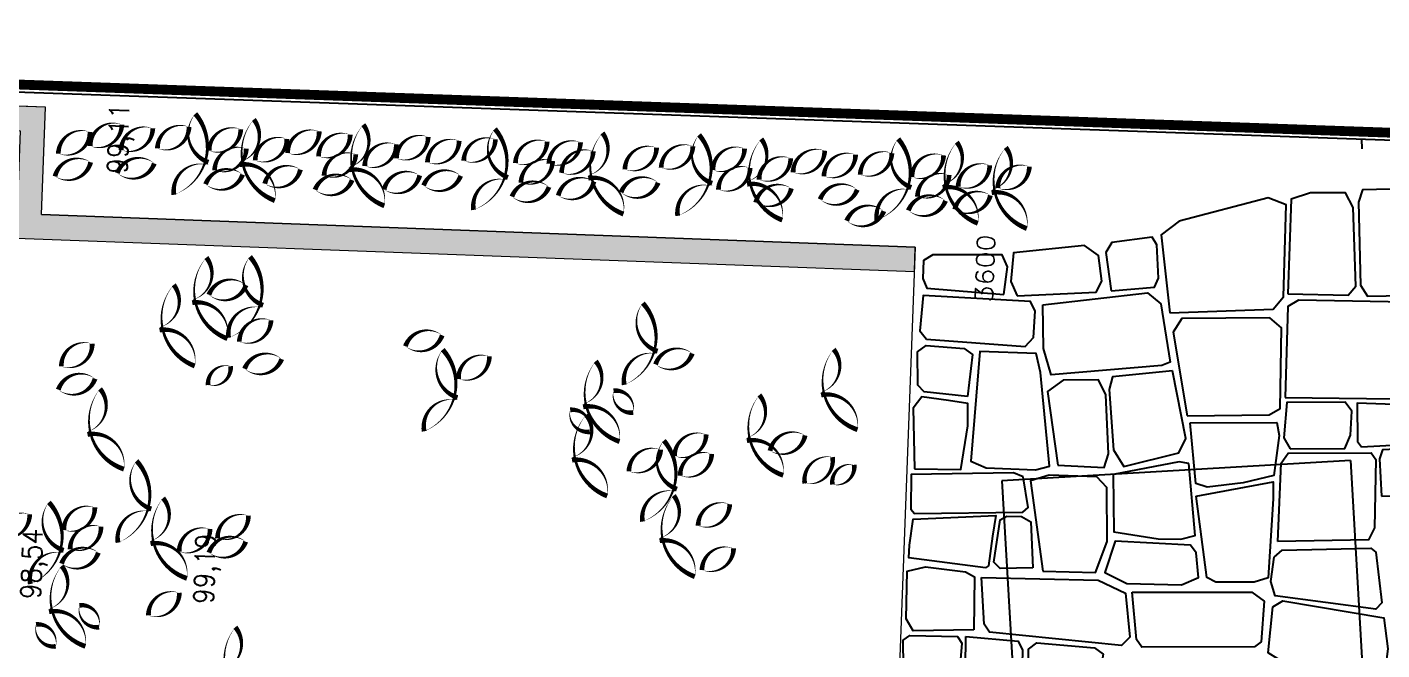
# Model space of a CAD drawing. Header units: metres. Extents: x -442 to 316, y -503 to 125.
# Drawn here: x 108.64 to 122.41, y -455.56 to -449.22 of the extents above; entities that cross this region are included whole.
import ezdxf

# ---------------------------------------------------------------- set-up
doc = ezdxf.new("R2010")
doc.units = ezdxf.units.M
doc.linetypes.add('PUNKT', pattern=[6.35, 0, -6.35])
doc.linetypes.add('ČÁRKOVANÁ', pattern=[19.049999999999997, 12.7, -6.35])
doc.layers.add('FLOATING-WINDOWS', color=2, linetype='Continuous', plot=False)
for name, color, linetype in [('SRAFA', 251, 'Continuous'), ('SRAFY', 3, 'Continuous'), ('SRAFY-TERÉN', 253, 'Continuous'), ('zariz.predmety', 203, 'Continuous')]:
    doc.layers.add(name, color=color, linetype=linetype)
doc.layers.add('Standard', color=7, linetype='Continuous', lineweight=25)
doc.styles.add('SIMPLEX', font='simplex.shx')

msp = doc.modelspace()

# ---------------------------------------------------------------- hatches: boundary and pattern name
at = {"layer": 'SRAFA', "linetype": 'Continuous', "lineweight": 0}
msp.add_hatch(color=253, dxfattribs=at).paths.add_polyline_path([(98.36257238522363, -454.6513050403436), (98.61239773340007, -454.6606482415369), (98.78991855607167, -449.9139666261839), (108.5680826836951, -450.2796595208873), (108.5273463264923, -451.3688980389364), (117.6604229851135, -451.7104653512915), (117.6697661863067, -451.460640003115), (108.7865148758622, -451.1284158919533), (108.8272512330648, -450.039177373904), (98.55022900113458, -449.6533122302431)])

# ---------------------------------------------------------------- linework, layer by layer
at = {"layer": 'FLOATING-WINDOWS', "linetype": 'ByBlock', "lineweight": 25}
for p, q in [((122.0927766601608, -453.630371579597), (118.5487711215568, -453.8365868611455)), ((122.0927766601608, -453.630371579597), (122.3979023228707, -458.874245993241)), ((118.5487711215568, -453.8365868611455), (118.8538967842667, -459.0804612747895))]:
    msp.add_line(p, q, dxfattribs=at)
at = {"layer": 'FLOATING-WINDOWS', "linetype": 'Continuous', "lineweight": 0, "ltscale": 20, "flags": 128}
msp.add_lwpolyline([(98.36257238522363, -454.6513050403436), (98.61239773340007, -454.6606482415369), (98.78991855607167, -449.9139666261839), (108.5680826836951, -450.2796595208873), (108.5273463264923, -451.3688980389364), (117.6604229851135, -451.7104653512915), (117.6697661863067, -451.460640003115), (108.7865148758622, -451.1284158919533), (108.8272512330648, -450.039177373904), (98.55022900113458, -449.6533122302431)], close=True, dxfattribs=at)
at = {"layer": 'SRAFA', "color": 1, "linetype": 'ČÁRKOVANÁ', "lineweight": 0, "ltscale": 0.0075, "const_width": 0.1, "flags": 128}
msp.add_lwpolyline([(93.39234652443128, -449.2758750236324), (128.6968608590598, -450.5156746319968), (127.9230348130468, -472.4720603193387), (92.6245227886537, -471.2079161194972)], close=True, dxfattribs=at)
at = {"layer": 'SRAFY', "linetype": 'Continuous', "lineweight": 0}
for p, q in [((108.8272512330648, -450.0391773739041), (98.55017217978562, -449.6548255938525)), ((108.7865148758622, -451.1284158919533), (108.8272512330647, -450.039177373904)), ((108.7865148758622, -451.1284158919533), (117.6697661863068, -451.4606400031151)), ((117.6697661863068, -451.4606400031151), (117.5071414815423, -455.8090183211701))]:
    msp.add_line(p, q, dxfattribs=at)
at = {"layer": 'SRAFY', "linetype": 'Continuous', "lineweight": 0, "flags": 128}
msp.add_lwpolyline([(98.61239773341455, -454.6606482411498), (98.78991855607167, -449.9139666261839), (108.5680826836951, -450.2796595208872), (108.5273463264926, -451.3688980389364), (117.6604229851135, -451.7104653512915)], dxfattribs=at)
at = {"layer": 'SRAFY', "linetype": 'Continuous', "ltscale": 0.001}
for points in [[(110.3504850014255, -450.1056604028498, 0, 0, 0.5205670505517462), (110.3504850014255, -450.1056604028498, 0, 0.05, 0.5205670505517462), (110.4831495712364, -450.5989628735056, 0, 0.05, 0.5205670505517462), (110.4606746335049, -450.6212921445382, 0, 0.05, 0.5205670505517462), (110.1326078526388, -450.9293820858665, 0, 0.05, 0.5205670505517462), (110.3504850014255, -450.1056604028498, 0.05, 0.05, 0)], [(109.6030137238647, -450.2153550488173, 0, 0, 0.5205670505517462), (109.6030137238647, -450.2153550488173, 0, 0.05, 0.5205670505517462), (109.2814250887759, -450.4341894709438, 0, 0.05, 0.5205670505517462), (109.6030137238647, -450.2153550488173, 0.05, 0.05, 0)], [(109.9173556350691, -450.2548668848247, 0, 0, 0.5205670505517462), (109.9173556350691, -450.2548668848247, 0, 0.05, 0.5205670505517462), (109.5957669999535, -450.4737013069328, 0, 0.05, 0.5205670505517462), (109.9173556350691, -450.2548668848247, 0.05, 0.05, 0)], [(110.2861589896778, -450.2392548036938, 0, 0, 0.5205670505517462), (110.2861589896778, -450.2392548036938, 0, 0.05, 0.5205670505517462), (109.9645703545889, -450.4580892258203, 0, 0.05, 0.5205670505517462), (110.2861589896778, -450.2392548036938, 0.05, 0.05, 0)], [(110.8119001210292, -450.2628396602016, 0, 0, 0.5205670505517462), (110.8119001210292, -450.2628396602016, 0, 0.05, 0.5205670505517462), (110.4903114859384, -450.4816740823427, 0, 0.05, 0.5205670505517462), (110.8119001210292, -450.2628396602016, 0.05, 0.05, 0)], [(111.1582818950956, -450.9885654527215, 0, 0, 0.5205670505517462), (111.1582818950956, -450.9885654527215, 0, 0.05, 0.5205670505517462), (110.8010708583462, -450.62339769562, 0, 0.05, 0.5205670505517462), (110.8097342657692, -450.5929236976286, 0, 0.05, 0.5205670505517462), (110.9449342777535, -450.1636589990819, 0, 0.05, 0.5205670505517462), (111.1582818950956, -450.9885654527215, 0.05, 0.05, 0)], [(112.2713834310796, -451.0412770522065, 0, 0, 0.5205670505517462), (112.2713834310796, -451.0412770522065, 0, 0.05, 0.5205670505517462), (111.9141723943301, -450.6761092951049, 0, 0.05, 0.5205670505517462), (111.9228358017531, -450.6456352971136, 0, 0.05, 0.5205670505517462), (112.0580358137375, -450.2163705985669, 0, 0.05, 0.5205670505517462), (112.2713834310796, -451.0412770522065, 0.05, 0.05, 0)], [(113.3959326884244, -450.2596134853708, 0, 0, 0.5205670505517462), (113.3959326884244, -450.2596134853708, 0, 0.05, 0.5205670505517462), (113.5285972582353, -450.7529159560266, 0, 0.05, 0.5205670505517462), (113.5061223205037, -450.7752452270592, 0, 0.05, 0.5205670505517462), (113.1780555396377, -451.0833351683875, 0, 0.05, 0.5205670505517462), (113.3959326884244, -450.2596134853708, 0.05, 0.05, 0)], [(109.2793109547328, -450.291495499997, 0, 0, 0.5205670505517462), (109.2793109547328, -450.291495499997, 0, 0.05, 0.5205670505517462), (108.957722319644, -450.5103299221236, 0, 0.05, 0.5205670505517462), (109.2793109547328, -450.291495499997, 0.05, 0.05, 0)], [(111.2808444443279, -450.3615189081539, 0, 0, 0.5205670505517462), (111.2808444443279, -450.3615189081539, 0, 0.05, 0.5205670505517462), (110.9592558092391, -450.5803533302804, 0, 0.05, 0.5205670505517462), (111.2808444443279, -450.3615189081539, 0.05, 0.05, 0)], [(111.6103778656072, -450.2855824416375, 0, 0, 0.5205670505517462), (111.6103778656072, -450.2855824416375, 0, 0.05, 0.5205670505517462), (111.2887892305184, -450.504416863764, 0, 0.05, 0.5205670505517462), (111.6103778656072, -450.2855824416375, 0.05, 0.05, 0)], [(111.9248922215486, -450.3186793386096, 0, 0, 0.5205670505517462), (111.9248922215486, -450.3186793386096, 0, 0.05, 0.5205670505517462), (111.6033035864578, -450.5375137607507, 0, 0.05, 0.5205670505517462), (111.9248922215486, -450.3186793386096, 0.05, 0.05, 0)], [(112.3938365448473, -450.4173585865619, 0, 0, 0.5205670505517462), (112.3938365448473, -450.4173585865619, 0, 0.05, 0.5205670505517462), (112.0722479097586, -450.6361930086885, 0, 0.05, 0.5205670505517462), (112.3938365448473, -450.4173585865619, 0.05, 0.05, 0)], [(112.7175393139793, -450.3412181353822, 0, 0, 0.5205670505517462), (112.7175393139793, -450.3412181353822, 0, 0.05, 0.5205670505517462), (112.3959506788905, -450.5600525575087, 0, 0.05, 0.5205670505517462), (112.7175393139793, -450.3412181353822, 0.05, 0.05, 0)], [(113.0318812251837, -450.3807299713895, 0, 0, 0.5205670505517462), (113.0318812251837, -450.3807299713895, 0, 0.05, 0.5205670505517462), (112.7102925900681, -450.5995643934976, 0, 0.05, 0.5205670505517462), (113.0318812251837, -450.3807299713895, 0.05, 0.05, 0)], [(113.4006845797923, -450.3651178902587, 0, 0, 0.5205670505517462), (113.4006845797923, -450.3651178902587, 0, 0.05, 0.5205670505517462), (113.0790959447035, -450.5839523123852, 0, 0.05, 0.5205670505517462), (113.4006845797923, -450.3651178902587, 0.05, 0.05, 0)], [(113.9264257111438, -450.3887027467665, 0, 0, 0.5205670505517462), (113.9264257111438, -450.3887027467665, 0, 0.05, 0.5205670505517462), (113.6048370760529, -450.6075371689076, 0, 0.05, 0.5205670505517462), (113.9264257111438, -450.3887027467665, 0.05, 0.05, 0)], [(114.2660950499389, -450.3953941713637, 0, 0, 0.5205670505517462), (114.2660950499389, -450.3953941713637, 0, 0.05, 0.5205670505517462), (113.9445064148501, -450.6142285934902, 0, 0.05, 0.5205670505517462), (114.2660950499389, -450.3953941713637, 0.05, 0.05, 0)], [(114.7024683156416, -451.1256094847292, 0, 0, 0.5205670505517462), (114.7024683156416, -451.1256094847292, 0, 0.05, 0.5205670505517462), (114.3452572788922, -450.7604417276277, 0, 0.05, 0.5205670505517462), (114.3539206863152, -450.7299677296363, 0, 0.05, 0.5205670505517462), (114.4891206982996, -450.3007030310896, 0, 0.05, 0.5205670505517462), (114.7024683156416, -451.1256094847292, 0.05, 0.05, 0)], [(115.4717522055013, -450.3195450775606, 0, 0, 0.5205670505517462), (115.4717522055013, -450.3195450775606, 0, 0.05, 0.5205670505517462), (115.6044167753123, -450.8128475482163, 0, 0.05, 0.5205670505517462), (115.5819418375807, -450.8351768192491, 0, 0.05, 0.5205670505517462), (115.2538750567146, -451.1432667605773, 0, 0.05, 0.5205670505517462), (115.4717522055013, -450.3195450775606, 0.05, 0.05, 0)], [(116.3169420593905, -451.1868720362485, 0, 0, 0.5205670505517462), (116.3169420593905, -451.1868720362485, 0, 0.05, 0.5205670505517462), (115.9597310226411, -450.821704279147, 0, 0.05, 0.5205670505517462), (115.9683944300641, -450.7912302811556, 0, 0.05, 0.5205670505517462), (116.1035944420484, -450.3619655826089, 0, 0.05, 0.5205670505517462), (116.3169420593905, -451.1868720362485, 0.05, 0.05, 0)], [(117.4961171891591, -450.3610828773138, 0, 0, 0.5205670505517462), (117.4961171891591, -450.3610828773138, 0, 0.05, 0.5205670505517462), (117.6287817589701, -450.8543853479695, 0, 0.05, 0.5205670505517462), (117.6063068212385, -450.8767146190023, 0, 0.05, 0.5205670505517462), (117.2782400403724, -451.1848045603305, 0, 0.05, 0.5205670505517462), (117.4961171891591, -450.3610828773138, 0.05, 0.05, 0)], [(118.3047732373761, -451.2194300451349, 0, 0, 0.5205670505517462), (118.3047732373761, -451.2194300451349, 0, 0.05, 0.5205670505517462), (117.9475622006267, -450.8542622880334, 0, 0.05, 0.5205670505517462), (117.9562256080497, -450.823788290042, 0, 0.05, 0.5205670505517462), (118.0914256200341, -450.3945235914953, 0, 0.05, 0.5205670505517462), (118.3047732373761, -451.2194300451349, 0.05, 0.05, 0)], [(110.8679275203178, -450.4613926766058, 0, 0, 0.5205670505517462), (110.8679275203178, -450.4613926766058, 0, 0.05, 0.5205670505517462), (110.5463388852022, -450.6802270987139, 0, 0.05, 0.5205670505517462), (110.8679275203178, -450.4613926766058, 0.05, 0.05, 0)], [(111.9809196208373, -450.5172323550138, 0, 0, 0.5205670505517462), (111.9809196208373, -450.5172323550138, 0, 0.05, 0.5205670505517462), (111.6593309857217, -450.7360667771219, 0, 0.05, 0.5205670505517462), (111.9809196208373, -450.5172323550138, 0.05, 0.05, 0)], [(114.3953700344425, -450.4873819947188, 0, 0, 0.5205670505517462), (114.3953700344425, -450.4873819947188, 0, 0.05, 0.5205670505517462), (114.0737813993537, -450.7062164168453, 0, 0.05, 0.5205670505517462), (114.3953700344425, -450.4873819947188, 0.05, 0.05, 0)], [(115.0392453669261, -450.4509573642098, 0, 0, 0.5205670505517462), (115.0392453669261, -450.4509573642098, 0, 0.05, 0.5205670505517462), (114.7176567318105, -450.6697917863179, 0, 0.05, 0.5205670505517462), (115.0392453669261, -450.4509573642098, 0.05, 0.05, 0)], [(115.4080487215348, -450.435345283079, 0, 0, 0.5205670505517462), (115.4080487215348, -450.435345283079, 0, 0.05, 0.5205670505517462), (115.0864600864459, -450.6541797052055, 0, 0.05, 0.5205670505517462), (115.4080487215348, -450.435345283079, 0.05, 0.05, 0)], [(115.9337898528862, -450.4589301395869, 0, 0, 0.5205670505517462), (115.9337898528862, -450.4589301395869, 0, 0.05, 0.5205670505517462), (115.6122012177954, -450.6777645617279, 0, 0.05, 0.5205670505517462), (115.9337898528862, -450.4589301395869, 0.05, 0.05, 0)], [(116.4027341761849, -450.5576093875391, 0, 0, 0.5205670505517462), (116.4027341761849, -450.5576093875391, 0, 0.05, 0.5205670505517462), (116.0811455410961, -450.7764438096657, 0, 0.05, 0.5205670505517462), (116.4027341761849, -450.5576093875391, 0.05, 0.05, 0)], [(116.7482451817868, -450.4822318948866, 0, 0, 0.5205670505517462), (116.7482451817868, -450.4822318948866, 0, 0.05, 0.5205670505517462), (116.426656546698, -450.7010663170132, 0, 0.05, 0.5205670505517462), (116.7482451817868, -450.4822318948866, 0.05, 0.05, 0)], [(117.0625870929911, -450.521743730894, 0, 0, 0.5205670505517462), (117.0625870929911, -450.521743730894, 0, 0.05, 0.5205670505517462), (116.7409984578755, -450.740578153002, 0, 0.05, 0.5205670505517462), (117.0625870929911, -450.521743730894, 0.05, 0.05, 0)], [(117.4313904475998, -450.5061316497631, 0, 0, 0.5205670505517462), (117.4313904475998, -450.5061316497631, 0, 0.05, 0.5205670505517462), (117.109801812511, -450.7249660718897, 0, 0.05, 0.5205670505517462), (117.4313904475998, -450.5061316497631, 0.05, 0.05, 0)], [(117.9571315789512, -450.529716506271, 0, 0, 0.5205670505517462), (117.9571315789512, -450.529716506271, 0, 0.05, 0.5205670505517462), (117.6355429438604, -450.7485509284121, 0, 0.05, 0.5205670505517462), (117.9571315789512, -450.529716506271, 0.05, 0.05, 0)], [(118.8029403739135, -451.2728999707814, 0, 0, 0.5205670505517462), (118.8029403739135, -451.2728999707814, 0, 0.05, 0.5205670505517462), (118.445729337164, -450.9077322136799, 0, 0.05, 0.5205670505517462), (118.4543927445871, -450.8772582156885, 0, 0.05, 0.5205670505517462), (118.5895927565714, -450.4479935171418, 0, 0.05, 0.5205670505517462), (118.8029403739135, -451.2728999707814, 0.05, 0.05, 0)], [(108.9240468041053, -450.7416031293385, 0, 0, 0.5205670505517462), (108.9240468041053, -450.7416031293385, 0, 0.05, 0.5205670505517462), (109.2858342164403, -450.5987128828449, 0, 0.05, 0.5205670505517462), (108.9240468041053, -450.7416031293385, 0.05, 0.05, 0)], [(109.933257777548, -450.6110830255228, 0, 0, 0.5205670505517462), (109.933257777548, -450.6110830255228, 0, 0.05, 0.5205670505517462), (109.5566514312895, -450.7084247648547, 0, 0.05, 0.5205670505517462), (109.933257777548, -450.6110830255228, 0.05, 0.05, 0)], [(110.8310549625357, -450.7242918720135, 0, 0, 0.5205670505517462), (110.8310549625357, -450.7242918720135, 0, 0.05, 0.5205670505517462), (110.4544486162792, -450.821633611331, 0, 0.05, 0.5205670505517462), (110.8310549625357, -450.7242918720135, 0.05, 0.05, 0)], [(111.0564626060313, -450.8162054394349, 0, 0, 0.5205670505517462), (111.0564626060313, -450.8162054394349, 0, 0.05, 0.5205670505517462), (111.4182500183664, -450.6733151929413, 0, 0.05, 0.5205670505517462), (111.0564626060313, -450.8162054394349, 0.05, 0.05, 0)], [(113.0477833676626, -450.7369461120877, 0, 0, 0.5205670505517462), (113.0477833676626, -450.7369461120877, 0, 0.05, 0.5205670505517462), (112.671177021404, -450.8342878514196, 0, 0.05, 0.5205670505517462), (113.0477833676626, -450.7369461120877, 0.05, 0.05, 0)], [(113.9824531104324, -450.5872557631707, 0, 0, 0.5205670505517462), (113.9824531104324, -450.5872557631707, 0, 0.05, 0.5205670505517462), (113.6608644753168, -450.8060901852788, 0, 0.05, 0.5205670505517462), (113.9824531104324, -450.5872557631707, 0.05, 0.05, 0)], [(115.9898172521748, -450.657483155991, 0, 0, 0.5205670505517462), (115.9898172521748, -450.657483155991, 0, 0.05, 0.5205670505517462), (115.6682286170592, -450.8763175780991, 0, 0.05, 0.5205670505517462), (115.9898172521748, -450.657483155991, 0.05, 0.05, 0)], [(118.4260759022499, -450.6283957542233, 0, 0, 0.5205670505517462), (118.4260759022499, -450.6283957542233, 0, 0.05, 0.5205670505517462), (118.1044872671611, -450.8472301763499, 0, 0.05, 0.5205670505517462), (118.4260759022499, -450.6283957542233, 0.05, 0.05, 0)], [(118.8289020808717, -450.6424885795838, 0, 0, 0.5205670505517462), (118.8289020808717, -450.6424885795838, 0, 0.05, 0.5205670505517462), (118.507313445783, -450.8613230017103, 0, 0.05, 0.5205670505517462), (118.8289020808717, -450.6424885795838, 0.05, 0.05, 0)], [(111.9440470630551, -450.7801315504215, 0, 0, 0.5205670505517462), (111.9440470630551, -450.7801315504215, 0, 0.05, 0.5205670505517462), (111.5674407167986, -450.8774732897389, 0, 0.05, 0.5205670505517462), (111.9440470630551, -450.7801315504215, 0.05, 0.05, 0)], [(112.2690737805283, -450.8755302791525, 0, 0, 0.5205670505517462), (112.2690737805283, -450.8755302791525, 0, 0.05, 0.5205670505517462), (112.6308611928633, -450.732640032659, 0, 0.05, 0.5205670505517462), (112.2690737805283, -450.8755302791525, 0.05, 0.05, 0)], [(113.9455805526503, -450.8501549585784, 0, 0, 0.5205670505517462), (113.9455805526503, -450.8501549585784, 0, 0.05, 0.5205670505517462), (113.5689742063938, -450.9474966978959, 0, 0.05, 0.5205670505517462), (113.9455805526503, -450.8501549585784, 0.05, 0.05, 0)], [(114.040105883815, -450.9374896240603, 0, 0, 0.5205670505517462), (114.040105883815, -450.9374896240603, 0, 0.05, 0.5205670505517462), (114.4018932961501, -450.7945993775667, 0, 0.05, 0.5205670505517462), (114.040105883815, -450.9374896240603, 0.05, 0.05, 0)], [(115.055147509405, -450.807173504908, 0, 0, 0.5205670505517462), (115.055147509405, -450.807173504908, 0, 0.05, 0.5205670505517462), (114.6785411631465, -450.9045152442399, 0, 0.05, 0.5205670505517462), (115.055147509405, -450.807173504908, 0.05, 0.05, 0)], [(118.0131589782398, -450.7282695226752, 0, 0, 0.5205670505517462), (118.0131589782398, -450.7282695226752, 0, 0.05, 0.5205670505517462), (117.6915703431243, -450.9471039447833, 0, 0.05, 0.5205670505517462), (118.0131589782398, -450.7282695226752, 0.05, 0.05, 0)], [(116.0474700255575, -451.0077170168805, 0, 0, 0.5205670505517462), (116.0474700255575, -451.0077170168805, 0, 0.05, 0.5205670505517462), (116.4092574378925, -450.864826770387, 0, 0.05, 0.5205670505517462), (116.0474700255575, -451.0077170168805, 0.05, 0.05, 0)], [(117.07848923547, -450.8779598715922, 0, 0, 0.5205670505517462), (117.07848923547, -450.8779598715922, 0, 0.05, 0.5205670505517462), (116.7018828892115, -450.975301610924, 0, 0.05, 0.5205670505517462), (117.07848923547, -450.8779598715922, 0.05, 0.05, 0)], [(117.9762864204577, -450.9911687180829, 0, 0, 0.5205670505517462), (117.9762864204577, -450.9911687180829, 0, 0.05, 0.5205670505517462), (117.5996800742012, -451.0885104574003, 0, 0.05, 0.5205670505517462), (117.9762864204577, -450.9911687180829, 0.05, 0.05, 0)], [(118.0708117516225, -451.0785033835647, 0, 0, 0.5205670505517462), (118.0708117516225, -451.0785033835647, 0, 0.05, 0.5205670505517462), (118.4325991639575, -450.9356131370712, 0, 0.05, 0.5205670505517462), (118.0708117516225, -451.0785033835647, 0.05, 0.05, 0)], [(117.3491393004271, -451.0958362305965, 0, 0, 0.5205670505517462), (117.3491393004271, -451.0958362305965, 0, 0.05, 0.5205670505517462), (116.9725329541706, -451.1931779699139, 0, 0.05, 0.5205670505517462), (117.3491393004271, -451.0958362305965, 0.05, 0.05, 0)]]:
    msp.add_lwpolyline(points, format="xyseb", close=True, dxfattribs=at)
at = {"layer": 'SRAFY-TERÉN'}
for points in [[(121.4580424879609, -451.9351962673472), (122.0711060574167, -451.951324319577), (122.1467657807721, -451.8591658623632), (122.1196692083745, -451.0597016643935), (122.0437466925855, -450.9079115169959), (121.6873845628756, -450.9110090997497), (121.4900697590751, -450.9725669336244), (121.4580424879609, -451.9351962673472)], [(122.9306756110063, -450.8610883243389), (122.2142032188226, -450.8786799593586), (122.1760938618022, -451.0037862142681), (122.1961036624097, -451.8497657083196), (122.2675567640617, -451.9596633044939), (122.8375891859987, -451.951521946216), (122.9328915302585, -451.8558720850474), (122.9306756110063, -450.8610883243389)], [(120.2571985724585, -452.1306098140619), (121.30862271876, -452.0939004829534), (121.4112253477506, -451.9671988941611), (121.4413061212754, -451.0330070027078), (121.2554997552786, -450.9599960132771), (120.3518058776221, -451.1991702204764), (120.1677560428165, -451.3361121368953), (120.2571985724585, -452.1306098140619)], [(118.7066502464295, -451.9566215727468), (119.5083186094416, -451.9188390827824), (119.5665939451796, -451.8064883385466), (119.5312439087152, -451.5461381549806), (119.3895453375503, -451.4446583079634), (118.6685637017313, -451.5208292040245), (118.641527668346, -451.8107544322711), (118.7066502464295, -451.9566215727468)], [(119.6591061412958, -451.9064676194484), (120.099875513356, -451.8689884791493), (120.1435836854507, -451.7783637765028), (120.12467153843, -451.4398622817766), (120.0780147461455, -451.361809783936), (119.6691208543157, -451.4141593620982), (119.6058301917892, -451.5148930969492), (119.6591061412958, -451.9064676194484)], [(118.5689314216997, -451.9440923302536), (118.6051544635379, -451.6633479199212), (118.5517029278999, -451.5407697699746), (117.8468220412292, -451.5398239461252), (117.7526996428086, -451.5987459657727), (117.7464723504144, -451.7797099289708), (117.787562790327, -451.8780635516921), (118.5689314216997, -451.9440923302536)], [(117.7820017055301, -452.3966559013422), (118.7853988944098, -452.4729197348925), (118.8724989968559, -452.3810118911701), (118.8894357465138, -452.1140881414643), (118.841046305809, -452.0157978624145), (117.7497561830723, -451.9521506280598), (117.7147027974406, -452.311768948048), (117.7820017055301, -452.3966559013422)], [(118.9663671180019, -452.0476329362084), (120.0287344836311, -451.927843983548), (120.1673374490069, -452.0380208347551), (120.2590609166459, -452.6317284921265), (120.1750987080435, -452.6640032135883), (119.04964336783, -452.7612412482538), (118.9741417653463, -452.4917042901313), (118.9663671180019, -452.0476329362084)], [(121.4311441234158, -452.9920691850758), (122.8043034924261, -453.0087776943027), (122.9177428993858, -452.9477118836755), (122.9436540937668, -452.1300375121891), (122.843974952882, -452.0232673635373), (121.5665524822846, -452.0006552171793), (121.4579957198157, -452.0660809533301), (121.4311441234158, -452.9920691850758)], [(120.4330129695131, -453.1783728402694), (121.267348822759, -453.1659024321138), (121.3785837979344, -453.1009077202007), (121.3935715961265, -452.2812200422615), (121.2725391475858, -452.1796075992427), (120.3779819238998, -452.1882775959124), (120.2908276223807, -452.3254949958575), (120.4330129695131, -453.1783728402694)], [(118.2008289807758, -452.9813803701066), (117.7599021406867, -452.9316048914884), (117.694541461209, -452.8667684893139), (117.692272954042, -452.5268088372666), (117.7784273735136, -452.4617641771372), (118.1650723496089, -452.4913235194041), (118.2524217339634, -452.5540466326247), (118.2008289807758, -452.9813803701066)], [(118.9410825336235, -452.7378009170533), (118.8967836163985, -452.5418180535123), (118.3251120692767, -452.5218181932632), (118.2348581564413, -453.6387635355292), (118.390390458522, -453.7055508249588), (118.8910151869067, -453.7276225198445), (119.0345298462906, -453.6893883026229), (118.9410825336235, -452.7378009170533)], [(120.2842511303702, -452.7189360417798), (119.6739491085245, -452.7818688867121), (119.6397615945216, -452.9105295569684), (119.6830196173082, -453.5220109687686), (119.7904094493874, -453.6910161209327), (120.348684271868, -453.554696450738), (120.419807485157, -453.4083739736843), (120.2842511303702, -452.7189360417798)], [(119.1169694531545, -453.680418498798), (119.5898911625586, -453.7023049330217), (119.6336817356705, -453.5622291762511), (119.6065851632729, -452.9628905917471), (119.530662647484, -452.8111004443494), (119.1743005177741, -452.8141980271032), (119.0147810563062, -452.9288143173012), (119.1169694531545, -453.680418498798)], [(117.6608839909429, -453.7170273324192), (118.1340420083626, -453.7223229531469), (118.2043232115121, -453.2802635870343), (118.2025492596167, -453.0525789907564), (118.0073917228985, -453.022843921337), (117.73734551766, -452.9846952851344), (117.6472905920469, -453.0977648004571), (117.6608839909429, -453.7170273324192)], [(121.4816670823548, -453.5133237434998), (122.0350745422675, -453.5092408917053), (122.0921606308898, -453.3727682409026), (122.1074188619553, -453.1305344211893), (122.0399339752398, -453.038199229876), (121.4469918434111, -453.0427704199592), (121.4151672342587, -453.3997213638841), (121.4816670823548, -453.5133237434998)], [(122.2062637694435, -453.4933949586632), (122.8271687978795, -453.4567466737569), (122.8681978233813, -453.376669218906), (122.8797997639342, -453.150314781189), (122.8234767403998, -453.0710640419398), (122.1609565722006, -453.0466713979627), (122.1640722214802, -453.438849290278), (122.2062637694435, -453.4933949586632)], [(120.4627155509874, -453.2485500682093), (121.3435327394272, -453.244104488728), (121.3693737846024, -453.3770587247839), (121.315047381189, -453.7843880343395), (121.0013173595712, -453.8592778784731), (120.6373528471783, -453.9032880282165), (120.5224057361002, -453.8646417671796), (120.4627155509874, -453.2485500682093)], [(122.4092597893355, -453.9950171947523), (122.8508089816551, -453.9788934387539), (122.8945171537498, -453.8882687361074), (122.8712978832791, -453.5778531373439), (122.8294589552126, -453.5009749580746), (122.4200543226148, -453.5240643217028), (122.388704076076, -453.6137424213903), (122.4092597893355, -453.9950171947523)], [(120.4516771819717, -453.6617813464893), (120.353234009071, -453.6436775168784), (119.6825461001568, -453.7736723289594), (119.6884491268402, -454.3573855529255), (120.1370641563269, -454.4274015003803), (120.3699284630099, -454.4313101972512), (120.513443122394, -454.3930759800295), (120.4516771819717, -453.6617813464893)], [(121.355989909675, -454.4558715609746), (121.3879203102344, -453.6578145180436), (121.4615716352937, -453.5572264356023), (122.302816814833, -453.5546674229628), (122.3518525326626, -453.6216372593351), (122.3381465659296, -454.316178018058), (122.2780587566543, -454.4390484835235), (121.355989909675, -454.4558715609746)], [(118.7648367550156, -453.797649723181), (118.6687791842437, -453.7577191561643), (117.6276169041111, -453.773411592216), (117.6242705688446, -454.1255137878429), (117.6615915485631, -454.1696643998127), (118.7625738125898, -454.1558098167255), (118.8167246433491, -454.1079264490547), (118.7648367550156, -453.797649723181)], [(118.9675813278241, -454.7578411555467), (119.5016533788876, -454.7703731406698), (119.6205102179201, -454.4551403475198), (119.6183374249526, -453.9052357455937), (119.5155095374303, -453.798432085536), (119.0317728838344, -453.7806701231844), (118.8411861115407, -453.838238281458), (118.9675813278241, -454.7578411555467)], [(120.5256684286582, -453.9947528328632), (121.3074303894854, -453.8493992878269), (121.3062017180036, -454.020394530567), (121.2551494253309, -454.82517074395), (121.1132551074073, -454.8676822033452), (120.725449279249, -454.8677693047592), (120.6328372945028, -454.8223789803744), (120.5256684286582, -453.9947528328632)], [(118.383909088208, -454.7231041077627), (117.602946538364, -454.6217119346505), (117.6113178483792, -454.4914941197112), (117.6493390024941, -454.2272998078798), (118.4868407426777, -454.1907369187466), (118.4528874426362, -454.4019691627378), (118.4149233151685, -454.703159375454), (118.383909088208, -454.7231041077627)], [(118.8648266189848, -454.7240750930727), (118.5338109693002, -454.7302936761805), (118.4684502898226, -454.665457274006), (118.5307417562142, -454.2336854564565), (118.6004642432015, -454.1971510262279), (118.7507163665587, -454.2023656585854), (118.8425748286504, -454.2550042177494), (118.8648266189848, -454.7240750930727)], [(119.8214337235358, -454.880961627219), (120.374973447183, -454.8960686777787), (120.5472246390925, -454.8205634140536), (120.5252018270023, -454.5717730232856), (120.4688788034679, -454.4925222840365), (119.7001324924149, -454.4530923057213), (119.5967821218378, -454.7694538298692), (119.8214337235358, -454.880961627219)], [(118.265148181906, -455.3544935690634), (117.6481601827272, -455.3627181269037), (117.5763154037727, -455.2419997562092), (117.587016400762, -454.7576025434034), (117.7726272438479, -454.7127626124681), (118.1793109517173, -454.7619434874294), (118.2711694138089, -454.8145820465934), (118.265148181906, -455.3544935690634)], [(118.3432400214431, -454.8202129912733), (119.5296372950938, -454.846611249493), (119.808049410924, -454.9796898848454), (119.8511047766542, -455.426741148475), (119.7646787140111, -455.512305472552), (118.4251648005412, -455.3770263693831), (118.3704841729809, -455.2967068510402), (118.3432400214431, -454.8202129912733)], [(119.8753231321662, -454.9702678821329), (121.0903373597339, -454.9700769155663), (121.215165072447, -455.0603114705701), (121.1856384777519, -455.4761845036771), (121.1185569514558, -455.5255563367274), (119.9732493629324, -455.5303106629718), (119.9185687353721, -455.4499911446288), (119.8753231321662, -454.9702678821329)], [(121.3046066010102, -455.1176424846321), (121.4063549971111, -455.0570774431676), (122.4311027401104, -455.2315261200001), (122.4735615346167, -455.545239216656), (122.4510616027574, -455.7308760411212), (121.4519882528025, -455.7099821745596), (121.2557601896165, -455.5858179927902), (121.3046066010102, -455.1176424846321)], [(118.11581936229, -455.8170732264368), (117.6046457643765, -455.8142405779454), (117.5500746612709, -455.7266694078389), (117.546512960128, -455.4593303438792), (117.6140528426872, -455.410718486932), (118.0975174282089, -455.4200656541229), (118.1432722634113, -455.4877585062673), (118.11581936229, -455.8170732264368)], [(118.1837979745906, -455.4197735103958), (118.7150417878775, -455.4699509172302), (118.7579710918358, -455.5601854722341), (118.740476325087, -456.4161775021093), (118.6733947987909, -456.4655493351597), (118.2563242322294, -456.4300638018753), (118.173335272435, -456.3626931670772), (118.1837979745906, -455.4197735103958)], [(119.5068116137663, -456.0252459120942), (118.8874375758068, -455.9549487687227), (118.8220768963291, -455.8901123665482), (118.8198083891621, -455.5501527145009), (118.9059628086337, -455.4851080543715), (119.4921563242176, -455.5364292401549), (119.5795057085722, -455.5991523533755), (119.5068116137663, -456.0252459120942)]]:
    msp.add_lwpolyline(points, dxfattribs=at)
msp.add_lwpolyline([(121.3163083800846, -454.6139484893547), (121.3999987661809, -454.5438213163166), (122.2996797985211, -454.5241380384996), (122.3526591986001, -454.5639825131839), (122.4117843118148, -455.0776871188746), (122.3509927968336, -455.1444239933978), (121.3292461653286, -455.0077854659462), (121.2826784245258, -454.8608338210549)], close=True, dxfattribs=at)
at = {"layer": 'Standard', "color": 7, "linetype": 'ByBlock', "lineweight": 25}
msp.add_line((93.47468530003448, -449.3571705658989), (123.2764530624728, -450.3997818231269), dxfattribs=at)
at = {"layer": 'Standard', "color": 7, "linetype": 'PUNKT', "lineweight": 25}
msp.add_line((122.2071072708628, -450.3623708893497), (122.3255239014434, -453.630371579597), dxfattribs=at)
at = {"layer": 'zariz.predmety', "color": 253, "linetype": 'Continuous', "ltscale": 0.001}
for points in [[(110.6759088052491, -452.3922036281437, 0, 0, 0.5205670505517462), (110.6759088052491, -452.3922036281437, 0, 0.05, 0.5205670505517462), (110.3186977684996, -452.0270358710422, 0, 0.05, 0.5205670505517462), (110.3273611759226, -451.9965618730509, 0, 0.05, 0.5205670505517462), (110.462561187907, -451.5672971745041, 0, 0.05, 0.5205670505517462), (110.6759088052491, -452.3922036281437, 0.05, 0.05, 0)], [(110.9064195646063, -451.5591574064047, 0, 0, 0.5205670505517462), (110.9064195646063, -451.5591574064047, 0, 0.05, 0.5205670505517462), (111.0390841344193, -452.0524598770461, 0, 0.05, 0.5205670505517462), (111.0166091966609, -452.0747891480602, 0, 0.05, 0.5205670505517462), (110.6885424158072, -452.382879089405, 0, 0.05, 0.5205670505517462), (110.9064195646063, -451.5591574064047, 0.05, 0.05, 0)], [(110.3438643954491, -452.6700712680307, 0, 0, 0.5205670505517462), (110.3438643954491, -452.6700712680307, 0, 0.05, 0.5205670505517462), (109.9866533586997, -452.3049035109291, 0, 0.05, 0.5205670505517462), (109.9953167661227, -452.2744295129377, 0, 0.05, 0.5205670505517462), (110.130516778107, -451.845164814391, 0, 0.05, 0.5205670505517462), (110.3438643954491, -452.6700712680307, 0.05, 0.05, 0)], [(110.8651187592596, -451.8483321105452, 0, 0, 0.5205670505517462), (110.8651187592596, -451.8483321105452, 0, 0.05, 0.5205670505517462), (110.4885124130011, -451.9456738498771, 0, 0.05, 0.5205670505517462), (110.8651187592596, -451.8483321105452, 0.05, 0.05, 0)], [(114.899852050578, -452.0312128427171, 0, 0, 0.5205670505517462), (114.899852050578, -452.0312128427171, 0, 0.05, 0.5205670505517462), (115.0496830837402, -452.5195752871575, 0, 0.05, 0.5205670505517462), (115.0280025966373, -452.5426767081066, 0, 0.05, 0.5205670505517462), (114.7109082984182, -452.8620486397041, 0, 0.05, 0.5205670505517462), (114.899852050578, -452.0312128427171, 0.05, 0.05, 0)], [(111.1192001408562, -452.2051266818039, 0, 0, 0.5205670505517462), (111.1192001408562, -452.2051266818039, 0, 0.05, 0.5205670505517462), (110.7976115057406, -452.423961103912, 0, 0.05, 0.5205670505517462), (111.1192001408562, -452.2051266818039, 0.05, 0.05, 0)], [(112.8591484462839, -452.3589418970474, 0, 0, 0.5205670505517462), (112.8591484462839, -452.3589418970474, 0, 0.05, 0.5205670505517462), (112.4861757676843, -452.469391592731, 0, 0.05, 0.5205670505517462), (112.8591484462839, -452.3589418970474, 0.05, 0.05, 0)], [(109.3019394915268, -452.4448181149439, 0, 0, 0.5205670505517462), (109.3019394915268, -452.4448181149439, 0, 0.05, 0.5205670505517462), (108.988198693847, -452.6747626004314, 0, 0.05, 0.5205670505517462), (109.3019394915268, -452.4448181149439, 0.05, 0.05, 0)], [(111.2279798645729, -452.6006806814061, 0, 0, 0.5205670505517462), (111.2279798645729, -452.6006806814061, 0, 0.05, 0.5205670505517462), (110.8513735183164, -452.6980224207236, 0, 0.05, 0.5205670505517462), (111.2279798645729, -452.6006806814061, 0.05, 0.05, 0)], [(112.8654108029863, -452.5035397785451, 0, 0, 0.5205670505517462), (112.8654108029863, -452.5035397785451, 0, 0.05, 0.5205670505517462), (113.0152418361502, -452.991902222971, 0, 0.05, 0.5205670505517462), (112.9935613490198, -453.0150036439025, 0, 0.05, 0.5205670505517462), (112.6764670508136, -453.334375575516, 0, 0.05, 0.5205670505517462), (112.8654108029863, -452.5035397785451, 0.05, 0.05, 0)], [(113.3390657318883, -452.5721541516759, 0, 0, 0.5205670505517462), (113.3390657318883, -452.5721541516759, 0, 0.05, 0.5205670505517462), (113.0253249342359, -452.8020986371809, 0, 0.05, 0.5205670505517462), (113.3390657318883, -452.5721541516759, 0.05, 0.05, 0)], [(115.4017577014297, -452.5434176504256, 0, 0, 0.5205670505517462), (115.4017577014297, -452.5434176504256, 0, 0.05, 0.5205670505517462), (115.0287850228317, -452.6538673460947, 0, 0.05, 0.5205670505517462), (115.4017577014297, -452.5434176504256, 0.05, 0.05, 0)], [(117.0814245418703, -453.318045214811, 0, 0, 0.5205670505517462), (117.0814245418703, -453.318045214811, 0, 0.05, 0.5205670505517462), (116.711664368373, -452.965590069158, 0, 0.05, 0.5205670505517462), (116.7192570015955, -452.9348318003103, 0, 0.05, 0.5205670505517462), (116.8393657591955, -452.5011024941679, 0, 0.05, 0.5205670505517462), (117.0814245418703, -453.318045214811, 0.05, 0.05, 0)], [(109.3302864705796, -452.8002604672429, 0, 0, 0.5205670505517462), (109.3302864705796, -452.8002604672429, 0, 0.05, 0.5205670505517462), (108.95731379198, -452.9107101629265, 0, 0.05, 0.5205670505517462), (109.3302864705796, -452.8002604672429, 0.05, 0.05, 0)], [(110.7091610359962, -452.672240431315, 0, 0, 0.5205670505517462), (110.7091610359962, -452.672240431315, 0, 0.05, 0.5205670505517462), (110.4800215267209, -452.8640558067138, 0, 0.05, 0.5205670505517462), (110.7091610359962, -452.672240431315, 0.05, 0.05, 0)], [(114.6626874436268, -453.4387896230443, 0, 0, 0.5205670505517462), (114.6626874436268, -453.4387896230443, 0, 0.05, 0.5205670505517462), (114.2929272701295, -453.0863344773913, 0, 0.05, 0.5205670505517462), (114.300519903352, -453.0555762085436, 0, 0.05, 0.5205670505517462), (114.420628660952, -452.6218469024012, 0, 0.05, 0.5205670505517462), (114.6626874436268, -453.4387896230443, 0.05, 0.05, 0)], [(109.6237909048681, -453.7193852165764, 0, 0, 0.5205670505517462), (109.6237909048681, -453.7193852165764, 0, 0.05, 0.5205670505517462), (109.2540307313708, -453.3669300709233, 0, 0.05, 0.5205670505517462), (109.2616233645933, -453.3361718020757, 0, 0.05, 0.5205670505517462), (109.3817321221933, -452.9024424959333, 0, 0.05, 0.5205670505517462), (109.6237909048681, -453.7193852165764, 0.05, 0.05, 0)], [(114.8014726954483, -453.1439671890867, 0, 0, 0.5205670505517462), (114.8014726954483, -453.1439671890867, 0, 0.05, 0.5205670505517462), (114.6017630810039, -452.9216743127977, 0, 0.05, 0.5205670505517462), (114.8014726954483, -453.1439671890867, 0.05, 0.05, 0)], [(116.326664902201, -453.7822734522061, 0, 0, 0.5205670505517462), (116.326664902201, -453.7822734522061, 0, 0.05, 0.5205670505517462), (115.9569047287036, -453.429818306553, 0, 0.05, 0.5205670505517462), (115.9644973619262, -453.3990600377053, 0, 0.05, 0.5205670505517462), (116.0846061195262, -452.965330731563, 0, 0.05, 0.5205670505517462), (116.326664902201, -453.7822734522061, 0.05, 0.05, 0)], [(114.3607710396075, -453.3392499892831, 0, 0, 0.5205670505517462), (114.3607710396075, -453.3392499892831, 0, 0.05, 0.5205670505517462), (114.1610614251775, -453.1169571129957, 0, 0.05, 0.5205670505517462), (114.3607710396075, -453.3392499892831, 0.05, 0.05, 0)], [(114.5370333963788, -453.9923856787186, 0, 0, 0.5205670505517462), (114.5370333963788, -453.9923856787186, 0, 0.05, 0.5205670505517462), (114.1798223596294, -453.6272179216171, 0, 0.05, 0.5205670505517462), (114.1884857670523, -453.5967439236258, 0, 0.05, 0.5205670505517462), (114.3236857790367, -453.1674792250789, 0, 0.05, 0.5205670505517462), (114.5370333963788, -453.9923856787186, 0.05, 0.05, 0)], [(115.1138108026703, -453.4287136494094, 0, 0, 0.5205670505517462), (115.1138108026703, -453.4287136494094, 0, 0.05, 0.5205670505517462), (115.2464753724812, -453.9220161200652, 0, 0.05, 0.5205670505517462), (115.2240004347496, -453.9443453910979, 0, 0.05, 0.5205670505517462), (114.8959336538836, -454.2524353324261, 0, 0.05, 0.5205670505517462), (115.1138108026703, -453.4287136494094, 0.05, 0.05, 0)], [(115.5435300114834, -453.3667759021299, 0, 0, 0.5205670505517462), (115.5435300114834, -453.3667759021299, 0, 0.05, 0.5205670505517462), (115.2219413763925, -453.585610324271, 0, 0.05, 0.5205670505517462), (115.5435300114834, -453.3667759021299, 0.05, 0.05, 0)], [(116.1928169529989, -453.5321888887876, 0, 0, 0.5205670505517462), (116.1928169529989, -453.5321888887876, 0, 0.05, 0.5205670505517462), (116.5493872233628, -453.3767366563826, 0, 0.05, 0.5205670505517462), (116.1928169529989, -453.5321888887876, 0.05, 0.05, 0)], [(115.0800426387049, -453.5221321770522, 0, 0, 0.5205670505517462), (115.0800426387049, -453.5221321770522, 0, 0.05, 0.5205670505517462), (114.7584540035893, -453.7409665991604, 0, 0.05, 0.5205670505517462), (115.0800426387049, -453.5221321770522, 0.05, 0.05, 0)], [(115.599557410772, -453.565328918534, 0, 0, 0.5205670505517462), (115.599557410772, -453.565328918534, 0, 0.05, 0.5205670505517462), (115.2779687756564, -453.7841633406422, 0, 0.05, 0.5205670505517462), (115.599557410772, -453.565328918534, 0.05, 0.05, 0)], [(109.7531339078452, -453.635395720898, 0, 0, 0.5205670505517462), (109.7531339078452, -453.635395720898, 0, 0.05, 0.5205670505517462), (109.902964941009, -454.1237581653238, 0, 0.05, 0.5205670505517462), (109.8812844538786, -454.1468595862554, 0, 0.05, 0.5205670505517462), (109.5641901556724, -454.4662315178689, 0, 0.05, 0.5205670505517462), (109.7531339078452, -453.635395720898, 0.05, 0.05, 0)], [(116.545150174632, -453.8639561362983, 0, 0, 0.5205670505517462), (116.545150174632, -453.8639561362983, 0, 0.05, 0.5205670505517462), (116.8282512172252, -453.5971949055936, 0, 0.05, 0.5205670505517462), (116.545150174632, -453.8639561362983, 0.05, 0.05, 0)], [(117.0483709094104, -453.6752332497393, 0, 0, 0.5205670505517462), (117.0483709094104, -453.6752332497393, 0, 0.05, 0.5205670505517462), (116.8260780331215, -453.8749428641838, 0, 0.05, 0.5205670505517462), (117.0483709094104, -453.6752332497393, 0.05, 0.05, 0)], [(115.4272788194551, -454.812601972515, 0, 0, 0.5205670505517462), (115.4272788194551, -454.812601972515, 0, 0.05, 0.5205670505517462), (115.0700677827056, -454.4474342154137, 0, 0.05, 0.5205670505517462), (115.0787311901286, -454.4169602174223, 0, 0.05, 0.5205670505517462), (115.213931202113, -453.9876955188755, 0, 0.05, 0.5205670505517462), (115.4272788194551, -454.812601972515, 0.05, 0.05, 0)], [(108.861785891715, -454.0566302311909, 0, 0, 0.5205670505517462), (108.861785891715, -454.0566302311909, 0, 0.05, 0.5205670505517462), (109.0116169248772, -454.5449926756312, 0, 0.05, 0.5205670505517462), (108.9899364377743, -454.5680940965804, 0, 0.05, 0.5205670505517462), (108.6728421395551, -454.8874660281779, 0, 0.05, 0.5205670505517462), (108.861785891715, -454.0566302311909, 0.05, 0.05, 0)], [(109.3284144329498, -454.1083346835507, 0, 0, 0.5205670505517462), (109.3284144329498, -454.1083346835507, 0, 0.05, 0.5205670505517462), (109.0146736352958, -454.3382791690702, 0, 0.05, 0.5205670505517462), (109.3284144329498, -454.1083346835507, 0.05, 0.05, 0)], [(110.2647089066366, -454.8302167645298, 0, 0, 0.5205670505517462), (110.2647089066366, -454.8302167645298, 0, 0.05, 0.5205670505517462), (109.8949487331393, -454.4777616188767, 0, 0.05, 0.5205670505517462), (109.9025413663618, -454.4470033500291, 0, 0.05, 0.5205670505517462), (110.0226501239618, -454.0132740438867, 0, 0.05, 0.5205670505517462), (110.2647089066366, -454.8302167645298, 0.05, 0.05, 0)], [(115.7827390443825, -454.0753622009104, 0, 0, 0.5205670505517462), (115.7827390443825, -454.0753622009104, 0, 0.05, 0.5205670505517462), (115.4611504092669, -454.2941966230185, 0, 0.05, 0.5205670505517462), (115.7827390443825, -454.0753622009104, 0.05, 0.05, 0)], [(108.6659448625874, -454.1782690255202, 0, 0, 0.5205670505517462), (108.6659448625874, -454.1782690255202, 0, 0.05, 0.5205670505517462), (108.352204064935, -454.4082135110252, 0, 0.05, 0.5205670505517462), (108.6659448625874, -454.1782690255202, 0.05, 0.05, 0)], [(110.8896154404885, -454.1930972444177, 0, 0, 0.5205670505517462), (110.8896154404885, -454.1930972444177, 0, 0.05, 0.5205670505517462), (110.5758746428088, -454.4230417299053, 0, 0.05, 0.5205670505517462), (110.8896154404885, -454.1930972444177, 0.05, 0.05, 0)], [(109.3913496828484, -454.3048073893253, 0, 0, 0.5205670505517462), (109.3913496828484, -454.3048073893253, 0, 0.05, 0.5205670505517462), (109.0776088851686, -454.5347518748129, 0, 0.05, 0.5205670505517462), (109.3913496828484, -454.3048073893253, 0.05, 0.05, 0)], [(110.4991910724962, -454.3288675991045, 0, 0, 0.5205670505517462), (110.4991910724962, -454.3288675991045, 0, 0.05, 0.5205670505517462), (110.1854502748437, -454.5588120846095, 0, 0.05, 0.5205670505517462), (110.4991910724962, -454.3288675991045, 0.05, 0.05, 0)], [(109.3636915425667, -454.5688350388994, 0, 0, 0.5205670505517462), (109.3636915425667, -454.5688350388994, 0, 0.05, 0.5205670505517462), (108.9907188639687, -454.6792847345685, 0, 0.05, 0.5205670505517462), (109.3636915425667, -454.5688350388994, 0.05, 0.05, 0)], [(110.8619573002068, -454.4571248939918, 0, 0, 0.5205670505517462), (110.8619573002068, -454.4571248939918, 0, 0.05, 0.5205670505517462), (110.4889846216088, -454.5675745896609, 0, 0.05, 0.5205670505517462), (110.8619573002068, -454.4571248939918, 0.05, 0.05, 0)], [(115.8222772481796, -454.5257301616833, 0, 0, 0.5205670505517462), (115.8222772481796, -454.5257301616833, 0, 0.05, 0.5205670505517462), (115.5006886130909, -454.7445645838098, 0, 0.05, 0.5205670505517462), (115.8222772481796, -454.5257301616833, 0.05, 0.05, 0)], [(109.232841010629, -455.5211922232324, 0, 0, 0.5205670505517462), (109.232841010629, -455.5211922232324, 0, 0.05, 0.5205670505517462), (108.8630808371317, -455.1687370775794, 0, 0.05, 0.5205670505517462), (108.8706734703542, -455.1379788087318, 0, 0.05, 0.5205670505517462), (108.9907822279542, -454.7042495025893, 0, 0.05, 0.5205670505517462), (109.232841010629, -455.5211922232324, 0.05, 0.05, 0)], [(110.1872292386534, -454.9769997882808, 0, 0, 0.5205670505517462), (110.1872292386534, -454.9769997882808, 0, 0.05, 0.5205670505517462), (109.873488441001, -455.2069442737858, 0, 0.05, 0.5205670505517462), (110.1872292386534, -454.9769997882808, 0.05, 0.05, 0)], [(109.3716262624505, -455.3260924776979, 0, 0, 0.5205670505517462), (109.3716262624505, -455.3260924776979, 0, 0.05, 0.5205670505517462), (109.1719166480061, -455.1037996014089, 0, 0.05, 0.5205670505517462), (109.3716262624505, -455.3260924776979, 0.05, 0.05, 0)], [(108.9309246066097, -455.5213752778943, 0, 0, 0.5205670505517462), (108.9309246066097, -455.5213752778943, 0, 0.05, 0.5205670505517462), (108.7312149921797, -455.2990824016069, 0, 0.05, 0.5205670505517462), (108.9309246066097, -455.5213752778943, 0.05, 0.05, 0)], [(110.9991886180806, -456.1433616311188, 0, 0, 0.5205670505517462), (110.9991886180806, -456.1433616311188, 0, 0.05, 0.5205670505517462), (110.6294284445833, -455.7909064854658, 0, 0.05, 0.5205670505517462), (110.6370210778057, -455.7601482166181, 0, 0.05, 0.5205670505517462), (110.7571298354058, -455.3264189104756, 0, 0.05, 0.5205670505517462), (110.9991886180806, -456.1433616311188, 0.05, 0.05, 0)]]:
    msp.add_lwpolyline(points, format="xyseb", close=True, dxfattribs=at)

# ---------------------------------------------------------------- texts
at = {"layer": 'FLOATING-WINDOWS', "linetype": 'ByBlock', "lineweight": 35, "char_height": 0.2, "attachment_point": 7, "rotation": 87.99633124312534, "style": 'SIMPLEX'}
for s, insert, width in [('\\W0.93;99,11', (109.7163746916081, -450.721419340501), 0.6654388888888566), ('\\W0.93;98,54', (108.8346644144374, -455.0468096662385), 0.7876611111111047), ('\\W0.93;99,19', (110.5937221417149, -455.0953074637367), 0.7265500000000098)]:
    msp.add_mtext(s, dxfattribs=dict(at, insert=insert, width=width))
at = {"layer": 'FLOATING-WINDOWS', "linetype": 'ByBlock', "lineweight": 25, "insert": (118.4569842195478, -452.0263526149424), "char_height": 0.18, "width": 0.7366740000000291, "attachment_point": 7, "rotation": 87.99633124312534, "style": 'SIMPLEX'}
msp.add_mtext('\\W1.12;3600', dxfattribs=at)

doc.saveas('drawing.dxf')
